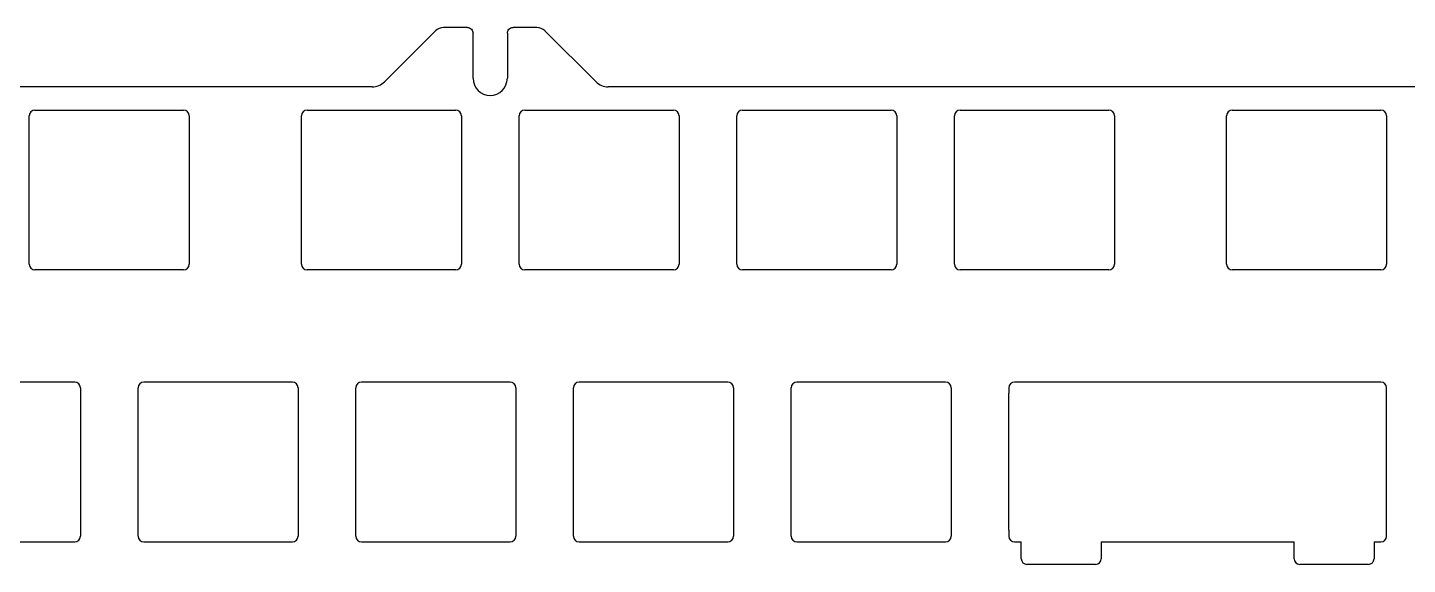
# Model space of a CAD drawing. Header units: millimetres. Extents: x 437 to 785, y 1108 to 1236.
# Drawn here: x 601.4 to 722.2, y 1189.1 to 1236.2 of the extents above; entities that cross this region are included whole.
import ezdxf

# ---------------------------------------------------------------- set-up
doc = ezdxf.new("R2010")
doc.units = ezdxf.units.MM
doc.layers.get('0').update_dxf_attribs({"linetype": 'CONTINUOUS'})

msp = doc.modelspace()

# ---------------------------------------------------------------- linework, layer by layer
at = {"color": 7, "linetype": 'CONTINUOUS'}
for p, q in [((637.12, 1235.87), (632.65, 1231.41)), ((639.91, 1236.17), (637.82, 1236.17)), ((640.41, 1231.72), (640.41, 1235.67)), ((643.41, 1235.67), (643.41, 1231.72)), ((646, 1236.17), (643.91, 1236.17)), ((651.17, 1231.41), (646.7, 1235.87)), ((631.59, 1230.97), (566.51, 1230.97)), ((755.41, 1230.97), (652.23, 1230.97)), ((601.57, 1215.44), (601.57, 1228.44)), ((602.07, 1228.94), (615.07, 1228.94)), ((615.57, 1228.44), (615.57, 1215.44)), ((625.39, 1215.44), (625.39, 1228.44)), ((625.89, 1228.94), (638.89, 1228.94)), ((639.39, 1228.44), (639.39, 1215.44)), ((644.44, 1215.44), (644.44, 1228.44)), ((644.94, 1228.94), (657.94, 1228.94)), ((658.44, 1228.44), (658.44, 1215.44)), ((663.49, 1215.44), (663.49, 1228.44)), ((663.99, 1228.94), (676.99, 1228.94)), ((677.49, 1228.44), (677.49, 1215.44)), ((682.54, 1215.44), (682.54, 1228.44)), ((683.04, 1228.94), (696.04, 1228.94)), ((696.54, 1228.44), (696.54, 1215.44)), ((706.35, 1215.44), (706.35, 1228.44)), ((706.85, 1228.94), (719.85, 1228.94)), ((720.35, 1228.44), (720.35, 1215.44)), ((615.07, 1214.94), (602.07, 1214.94)), ((638.89, 1214.94), (625.89, 1214.94)), ((657.94, 1214.94), (644.94, 1214.94)), ((676.99, 1214.94), (663.99, 1214.94)), ((696.04, 1214.94), (683.04, 1214.94)), ((719.85, 1214.94), (706.85, 1214.94)), ((605.55, 1205.11), (592.55, 1205.11)), ((624.6, 1205.11), (611.6, 1205.11)), ((643.65, 1205.11), (630.65, 1205.11)), ((662.7, 1205.11), (649.7, 1205.11)), ((681.75, 1205.11), (668.75, 1205.11)), ((719.85, 1205.11), (687.8, 1205.11)), ((606.05, 1204.61), (606.05, 1191.61)), ((611.1, 1191.61), (611.1, 1204.61)), ((625.1, 1204.61), (625.1, 1191.61)), ((630.15, 1191.61), (630.15, 1204.61)), ((644.15, 1204.61), (644.15, 1191.61)), ((649.2, 1191.61), (649.2, 1204.61)), ((663.2, 1204.61), (663.2, 1191.61)), ((668.25, 1191.61), (668.25, 1204.61)), ((682.25, 1204.61), (682.25, 1191.61)), ((687.3, 1204.61), (687.3, 1204.13)), ((687.3, 1192.13), (687.3, 1204.13)), ((720.35, 1191.61), (720.35, 1204.61)), ((687.3, 1192.12), (687.3, 1191.61)), ((592.55, 1191.11), (605.55, 1191.11)), ((611.6, 1191.11), (624.6, 1191.11)), ((630.65, 1191.11), (643.65, 1191.11)), ((649.7, 1191.11), (662.7, 1191.11)), ((668.75, 1191.11), (681.75, 1191.11)), ((687.8, 1191.11), (688.38, 1191.11)), ((688.38, 1189.63), (688.38, 1191.11)), ((695.38, 1191.11), (695.38, 1189.63)), ((695.38, 1191.11), (712.26, 1191.11)), ((712.26, 1189.63), (712.26, 1191.11)), ((719.26, 1191.11), (719.26, 1189.63)), ((719.26, 1191.11), (719.85, 1191.11)), ((694.88, 1189.13), (688.88, 1189.13)), ((718.76, 1189.13), (712.76, 1189.13))]:
    msp.add_line(p, q, dxfattribs=at)
for centre, radius, start, end in [((637.82, 1235.17), 1, 90, 135), ((646, 1235.17), 1, 45, 90), ((641.91, 1231.72), 1.5, 180, 0), ((631.59, 1232.47), 1.5, 270, 315), ((652.23, 1232.47), 1.5, 225, 270), ((602.07, 1228.44), 0.5, 90, 180), ((615.07, 1228.44), 0.5, 0, 90), ((625.89, 1228.44), 0.5, 90, 180), ((638.89, 1228.44), 0.5, 0, 90), ((644.94, 1228.44), 0.5, 90, 180), ((657.94, 1228.44), 0.5, 0, 90), ((663.99, 1228.44), 0.5, 90, 180), ((676.99, 1228.44), 0.5, 0, 90), ((683.04, 1228.44), 0.5, 90, 180), ((696.04, 1228.44), 0.5, 0, 90), ((706.85, 1228.44), 0.5, 90, 180), ((719.85, 1228.44), 0.5, 0, 90), ((602.07, 1215.44), 0.5, 180, 270), ((615.07, 1215.44), 0.5, 270, 0), ((625.89, 1215.44), 0.5, 180, 270), ((638.89, 1215.44), 0.5, 270, 0), ((644.94, 1215.44), 0.5, 180, 270), ((657.94, 1215.44), 0.5, 270, 0), ((663.99, 1215.44), 0.5, 180, 270), ((676.99, 1215.44), 0.5, 270, 0), ((683.04, 1215.44), 0.5, 180, 270), ((696.04, 1215.44), 0.5, 270, 0), ((706.85, 1215.44), 0.5, 180, 270), ((719.85, 1215.44), 0.5, 270, 0), ((605.55, 1204.61), 0.5, 0, 90), ((611.6, 1204.61), 0.5, 90, 180), ((624.6, 1204.61), 0.5, 0, 90), ((630.65, 1204.61), 0.5, 90, 180), ((643.65, 1204.61), 0.5, 0, 90), ((649.7, 1204.61), 0.5, 90, 180), ((662.7, 1204.61), 0.5, 0, 90), ((668.75, 1204.61), 0.5, 90, 180), ((681.75, 1204.61), 0.5, 0, 90), ((687.8, 1204.61), 0.5, 90, 180), ((719.85, 1204.61), 0.5, 0, 90), ((688.3, 1204.13), 1, 179.6533, 180), ((688.3, 1192.13), 1, 180, 180.3467), ((605.55, 1191.61), 0.5, 270, 0), ((611.6, 1191.61), 0.5, 180, 270), ((624.6, 1191.61), 0.5, 270, 0), ((630.65, 1191.61), 0.5, 180, 270), ((643.65, 1191.61), 0.5, 270, 0), ((649.7, 1191.61), 0.5, 180, 270), ((662.7, 1191.61), 0.5, 270, 0), ((668.75, 1191.61), 0.5, 180, 270), ((681.75, 1191.61), 0.5, 270, 0), ((687.8, 1191.61), 0.5, 180, 270), ((719.85, 1191.61), 0.5, 270, 0), ((688.88, 1189.63), 0.5, 180, 270), ((694.88, 1189.63), 0.5, 270, 0), ((712.76, 1189.63), 0.5, 180, 270), ((718.76, 1189.63), 0.5, 270, 0)]:
    msp.add_arc(centre, radius, start, end, dxfattribs=at)
for points in [[(639.91, 1236.17), (640.04, 1236.17), (640.17, 1236.11), (640.36, 1235.93), (640.41, 1235.8), (640.41, 1235.67)], [(643.41, 1235.67), (643.41, 1235.8), (643.46, 1235.93), (643.65, 1236.11), (643.78, 1236.17), (643.91, 1236.17)]]:
    msp.add_open_spline(points, degree=3, knots=[0, 0, 0, 0, 0.5, 0.5, 1, 1, 1, 1], dxfattribs=at)

doc.saveas('drawing.dxf')
